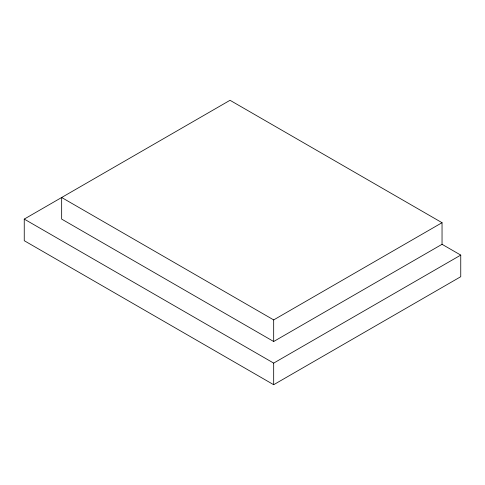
<?xml version="1.0" encoding="UTF-8"?>
<svg xmlns="http://www.w3.org/2000/svg" width="485" height="485" viewBox="0 0 485 485"><rect width="100%" height="100%" fill="white"/><g stroke="black" fill="none" stroke-linecap="round" stroke-linejoin="round"><path stroke-width="0.73" d="M442.041 244.301L460.75 255.098L460.75 276.705L273.679 384.708L24.25 240.699L24.25 219.099L230.029 100.292L442.041 222.7L442.041 244.301L273.679 341.507L61.662 219.099L61.662 197.498L273.679 319.906L442.041 222.7M24.25 219.099L273.679 363.107L460.75 255.098M273.679 319.906L273.679 341.507M273.679 363.107L273.679 384.708"/></g></svg>
